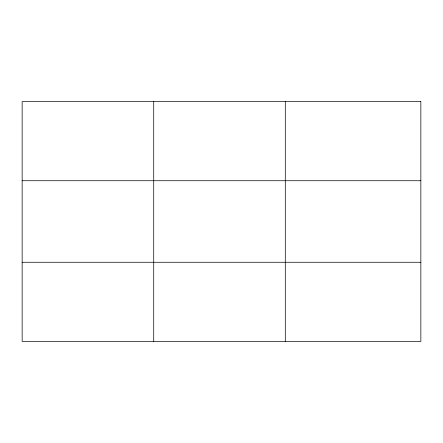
<?xml version="1.0" encoding="UTF-8"?>
<svg xmlns="http://www.w3.org/2000/svg" width="443" height="443" viewBox="0 0 443 443"><rect width="100%" height="100%" fill="white"/><g stroke="black" fill="none" stroke-linecap="round" stroke-linejoin="round"><path stroke-width="0.66" d="M153.721 101.574L153.721 341.426M285.292 101.574L285.292 341.426M22.15 180.727L420.85 180.727M22.15 262.273L420.85 262.273M420.85 101.574L420.85 341.426L22.15 341.426L22.15 101.574L420.85 101.574"/></g></svg>
